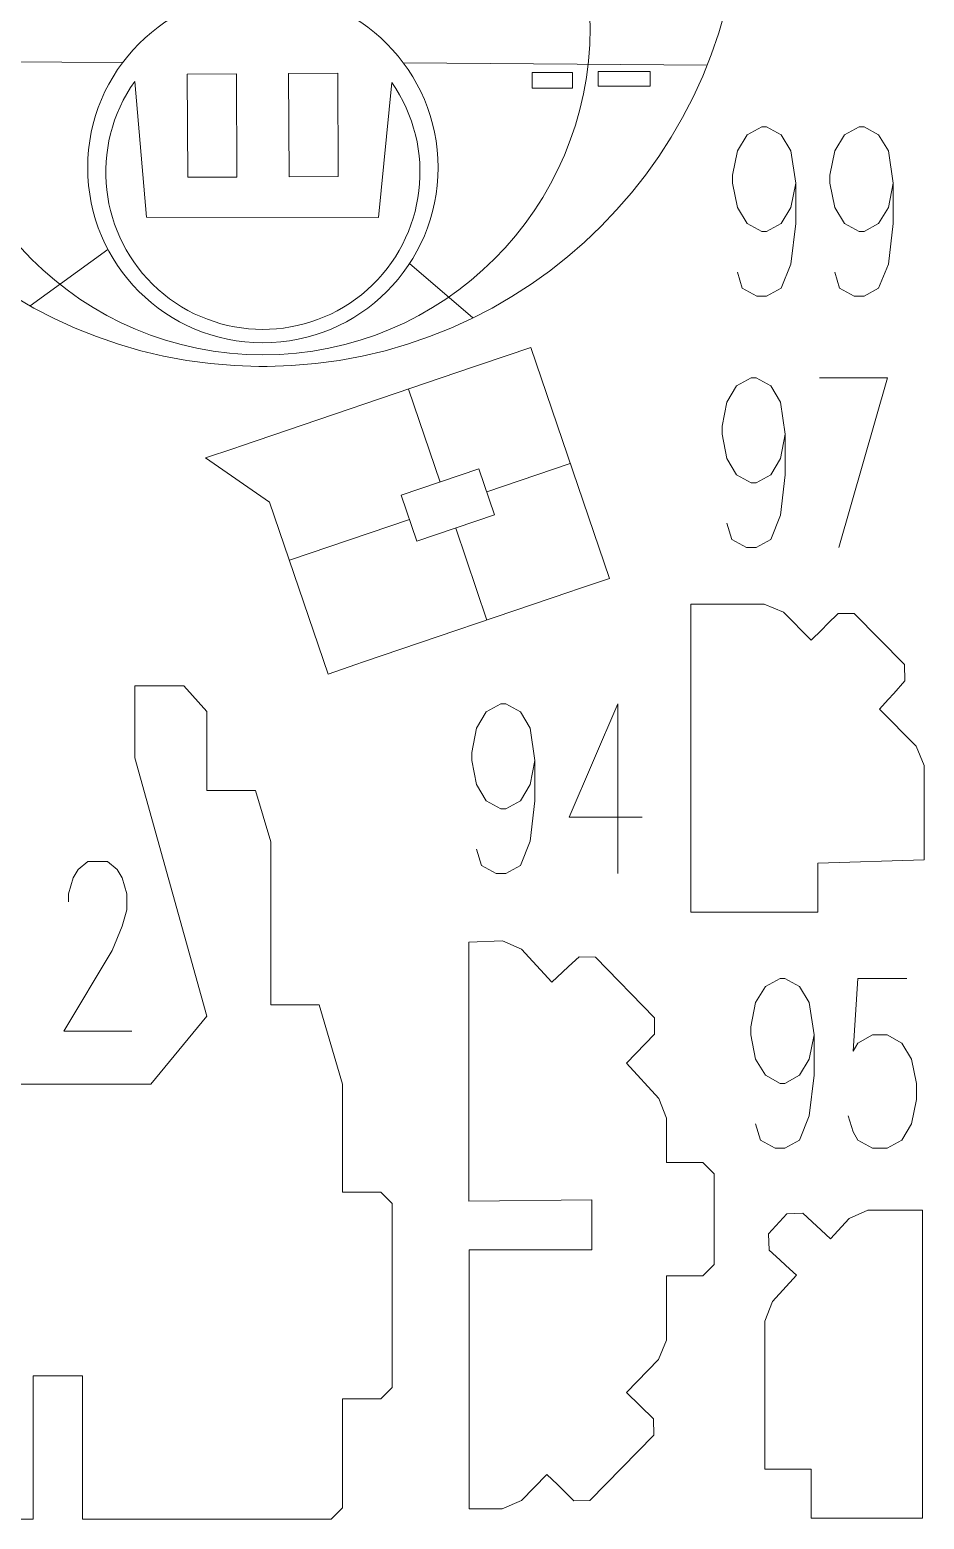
# Model space of a CAD drawing. Header units: inches. Extents: x -7.1 to 7.1, y -5.5 to 5.4.
# Drawn here: x -0.726 to 1.641, y -5.365 to -1.423 of the extents above; entities that cross this region are included whole.
import ezdxf

# ---------------------------------------------------------------- set-up
doc = ezdxf.new("R2010")
doc.units = ezdxf.units.IN
doc.header["$MEASUREMENT"] = 0
doc.layers.add('Layer 1', color=7, linetype='Continuous')

msp = doc.modelspace()

# ---------------------------------------------------------------- linework, layer by layer
at = {"layer": 'Layer 1', "color": 5, "lineweight": 9}
for points in [[(0.6035, -1.5772), (0.7103, -1.5772), (0.7103, -1.5355), (0.6035, -1.5355), (0.6035, -1.5772)], [(0.778, -1.5719), (0.916, -1.5719), (0.916, -1.5329), (0.778, -1.5329), (0.778, -1.5719)]]:
    msp.add_lwpolyline(points, close=True, dxfattribs=at)
at = {"layer": 'Layer 1', "color": 1, "lineweight": 9}
msp.add_ellipse((-0.1088, -1.7875), major_axis=(0, 0.4637), ratio=1, dxfattribs=at)
for points, knots in [([(-0.6625, -0.7519), (-0.8532, -0.9107), (-0.9746, -1.15), (-0.9746, -1.4175), (-0.9746, -1.4175), (-0.9746, -1.8957), (-0.5869, -2.2833), (-0.1088, -2.2833), (-0.1088, -2.2833), (0.3694, -2.2833), (0.7571, -1.8957), (0.7571, -1.4175), (0.7571, -1.4175), (0.7571, -1.1429), (0.6292, -0.8982), (0.4298, -0.7396)], [0, 0, 0, 0, 0.2, 0.2, 0.2, 0.2, 0.4, 0.4, 0.4, 0.4, 0.6, 0.6, 0.6, 0.6, 1, 1, 1, 1]), ([(1.3013, -1.8287), (1.3013, -1.8287), (1.2886, -1.8929), (1.2886, -1.8929), (1.2886, -1.8929), (1.2886, -1.8929), (1.2626, -1.9358), (1.2626, -1.9358), (1.2626, -1.9358), (1.2626, -1.9358), (1.224, -1.957), (1.224, -1.957), (1.224, -1.957), (1.224, -1.957), (1.2112, -1.957), (1.2112, -1.957), (1.2112, -1.957), (1.2112, -1.957), (1.1726, -1.9358), (1.1726, -1.9358), (1.1726, -1.9358), (1.1726, -1.9358), (1.1467, -1.8929), (1.1467, -1.8929), (1.1467, -1.8929), (1.1467, -1.8929), (1.1339, -1.8287), (1.1339, -1.8287), (1.1339, -1.8287), (1.1339, -1.8287), (1.1339, -1.8076), (1.1339, -1.8076), (1.1339, -1.8076), (1.1339, -1.8076), (1.1467, -1.7435), (1.1467, -1.7435), (1.1467, -1.7435), (1.1467, -1.7435), (1.1726, -1.7005), (1.1726, -1.7005), (1.1726, -1.7005), (1.1726, -1.7005), (1.2112, -1.6794), (1.2112, -1.6794), (1.2112, -1.6794), (1.2112, -1.6794), (1.224, -1.6794), (1.224, -1.6794), (1.224, -1.6794), (1.224, -1.6794), (1.2626, -1.7005), (1.2626, -1.7005), (1.2626, -1.7005), (1.2626, -1.7005), (1.2886, -1.7435), (1.2886, -1.7435), (1.2886, -1.7435), (1.2886, -1.7435), (1.3013, -1.8287), (1.3013, -1.8287), (1.3013, -1.8287), (1.3013, -1.8287), (1.3013, -1.9358), (1.3013, -1.9358), (1.3013, -1.9358), (1.3013, -1.9358), (1.2886, -2.0429), (1.2886, -2.0429), (1.2886, -2.0429), (1.2886, -2.0429), (1.2626, -2.107), (1.2626, -2.107), (1.2626, -2.107), (1.2626, -2.107), (1.224, -2.1281), (1.224, -2.1281), (1.224, -2.1281), (1.224, -2.1281), (1.1985, -2.1281), (1.1985, -2.1281), (1.1985, -2.1281), (1.1985, -2.1281), (1.1598, -2.107), (1.1598, -2.107), (1.1598, -2.107), (1.1598, -2.107), (1.1467, -2.064), (1.1467, -2.064)], [0, 0, 0, 0, 0.043478, 0.043478, 0.043478, 0.043478, 0.086957, 0.086957, 0.086957, 0.086957, 0.130435, 0.130435, 0.130435, 0.130435, 0.173913, 0.173913, 0.173913, 0.173913, 0.217391, 0.217391, 0.217391, 0.217391, 0.26087, 0.26087, 0.26087, 0.26087, 0.304348, 0.304348, 0.304348, 0.304348, 0.347826, 0.347826, 0.347826, 0.347826, 0.391304, 0.391304, 0.391304, 0.391304, 0.434783, 0.434783, 0.434783, 0.434783, 0.478261, 0.478261, 0.478261, 0.478261, 0.521739, 0.521739, 0.521739, 0.521739, 0.565217, 0.565217, 0.565217, 0.565217, 0.608696, 0.608696, 0.608696, 0.608696, 0.652174, 0.652174, 0.652174, 0.652174, 0.695652, 0.695652, 0.695652, 0.695652, 0.73913, 0.73913, 0.73913, 0.73913, 0.782609, 0.782609, 0.782609, 0.782609, 0.826087, 0.826087, 0.826087, 0.826087, 0.869565, 0.869565, 0.869565, 0.869565, 0.913043, 0.913043, 0.913043, 0.913043, 1, 1, 1, 1]), ([(1.5592, -1.8287), (1.5592, -1.8287), (1.5464, -1.8929), (1.5464, -1.8929), (1.5464, -1.8929), (1.5464, -1.8929), (1.5205, -1.9358), (1.5205, -1.9358), (1.5205, -1.9358), (1.5205, -1.9358), (1.4819, -1.957), (1.4819, -1.957), (1.4819, -1.957), (1.4819, -1.957), (1.4691, -1.957), (1.4691, -1.957), (1.4691, -1.957), (1.4691, -1.957), (1.4304, -1.9358), (1.4304, -1.9358), (1.4304, -1.9358), (1.4304, -1.9358), (1.4045, -1.8929), (1.4045, -1.8929), (1.4045, -1.8929), (1.4045, -1.8929), (1.3918, -1.8287), (1.3918, -1.8287), (1.3918, -1.8287), (1.3918, -1.8287), (1.3918, -1.8076), (1.3918, -1.8076), (1.3918, -1.8076), (1.3918, -1.8076), (1.4045, -1.7435), (1.4045, -1.7435), (1.4045, -1.7435), (1.4045, -1.7435), (1.4304, -1.7005), (1.4304, -1.7005), (1.4304, -1.7005), (1.4304, -1.7005), (1.4691, -1.6794), (1.4691, -1.6794), (1.4691, -1.6794), (1.4691, -1.6794), (1.4819, -1.6794), (1.4819, -1.6794), (1.4819, -1.6794), (1.4819, -1.6794), (1.5205, -1.7005), (1.5205, -1.7005), (1.5205, -1.7005), (1.5205, -1.7005), (1.5464, -1.7435), (1.5464, -1.7435), (1.5464, -1.7435), (1.5464, -1.7435), (1.5592, -1.8287), (1.5592, -1.8287), (1.5592, -1.8287), (1.5592, -1.8287), (1.5592, -1.9358), (1.5592, -1.9358), (1.5592, -1.9358), (1.5592, -1.9358), (1.5464, -2.0429), (1.5464, -2.0429), (1.5464, -2.0429), (1.5464, -2.0429), (1.5205, -2.107), (1.5205, -2.107), (1.5205, -2.107), (1.5205, -2.107), (1.4819, -2.1281), (1.4819, -2.1281), (1.4819, -2.1281), (1.4819, -2.1281), (1.4559, -2.1281), (1.4559, -2.1281), (1.4559, -2.1281), (1.4559, -2.1281), (1.4173, -2.107), (1.4173, -2.107), (1.4173, -2.107), (1.4173, -2.107), (1.4045, -2.064), (1.4045, -2.064)], [0, 0, 0, 0, 0.043478, 0.043478, 0.043478, 0.043478, 0.086957, 0.086957, 0.086957, 0.086957, 0.130435, 0.130435, 0.130435, 0.130435, 0.173913, 0.173913, 0.173913, 0.173913, 0.217391, 0.217391, 0.217391, 0.217391, 0.26087, 0.26087, 0.26087, 0.26087, 0.304348, 0.304348, 0.304348, 0.304348, 0.347826, 0.347826, 0.347826, 0.347826, 0.391304, 0.391304, 0.391304, 0.391304, 0.434783, 0.434783, 0.434783, 0.434783, 0.478261, 0.478261, 0.478261, 0.478261, 0.521739, 0.521739, 0.521739, 0.521739, 0.565217, 0.565217, 0.565217, 0.565217, 0.608696, 0.608696, 0.608696, 0.608696, 0.652174, 0.652174, 0.652174, 0.652174, 0.695652, 0.695652, 0.695652, 0.695652, 0.73913, 0.73913, 0.73913, 0.73913, 0.782609, 0.782609, 0.782609, 0.782609, 0.826087, 0.826087, 0.826087, 0.826087, 0.869565, 0.869565, 0.869565, 0.869565, 0.913043, 0.913043, 0.913043, 0.913043, 1, 1, 1, 1]), ([(1.2735, -2.4934), (1.2735, -2.4934), (1.2608, -2.5575), (1.2608, -2.5575), (1.2608, -2.5575), (1.2608, -2.5575), (1.2349, -2.6005), (1.2349, -2.6005), (1.2349, -2.6005), (1.2349, -2.6005), (1.1962, -2.6216), (1.1962, -2.6216), (1.1962, -2.6216), (1.1962, -2.6216), (1.1835, -2.6216), (1.1835, -2.6216), (1.1835, -2.6216), (1.1835, -2.6216), (1.1448, -2.6005), (1.1448, -2.6005), (1.1448, -2.6005), (1.1448, -2.6005), (1.1189, -2.5575), (1.1189, -2.5575), (1.1189, -2.5575), (1.1189, -2.5575), (1.1061, -2.4934), (1.1061, -2.4934), (1.1061, -2.4934), (1.1061, -2.4934), (1.1061, -2.4722), (1.1061, -2.4722), (1.1061, -2.4722), (1.1061, -2.4722), (1.1189, -2.4081), (1.1189, -2.4081), (1.1189, -2.4081), (1.1189, -2.4081), (1.1448, -2.3652), (1.1448, -2.3652), (1.1448, -2.3652), (1.1448, -2.3652), (1.1835, -2.344), (1.1835, -2.344), (1.1835, -2.344), (1.1835, -2.344), (1.1962, -2.344), (1.1962, -2.344), (1.1962, -2.344), (1.1962, -2.344), (1.2349, -2.3652), (1.2349, -2.3652), (1.2349, -2.3652), (1.2349, -2.3652), (1.2608, -2.4081), (1.2608, -2.4081), (1.2608, -2.4081), (1.2608, -2.4081), (1.2735, -2.4934), (1.2735, -2.4934), (1.2735, -2.4934), (1.2735, -2.4934), (1.2735, -2.6005), (1.2735, -2.6005), (1.2735, -2.6005), (1.2735, -2.6005), (1.2608, -2.7075), (1.2608, -2.7075), (1.2608, -2.7075), (1.2608, -2.7075), (1.2349, -2.7716), (1.2349, -2.7716), (1.2349, -2.7716), (1.2349, -2.7716), (1.1962, -2.7928), (1.1962, -2.7928), (1.1962, -2.7928), (1.1962, -2.7928), (1.1707, -2.7928), (1.1707, -2.7928), (1.1707, -2.7928), (1.1707, -2.7928), (1.132, -2.7716), (1.132, -2.7716), (1.132, -2.7716), (1.132, -2.7716), (1.1189, -2.7287), (1.1189, -2.7287)], [0, 0, 0, 0, 0.043478, 0.043478, 0.043478, 0.043478, 0.086957, 0.086957, 0.086957, 0.086957, 0.130435, 0.130435, 0.130435, 0.130435, 0.173913, 0.173913, 0.173913, 0.173913, 0.217391, 0.217391, 0.217391, 0.217391, 0.26087, 0.26087, 0.26087, 0.26087, 0.304348, 0.304348, 0.304348, 0.304348, 0.347826, 0.347826, 0.347826, 0.347826, 0.391304, 0.391304, 0.391304, 0.391304, 0.434783, 0.434783, 0.434783, 0.434783, 0.478261, 0.478261, 0.478261, 0.478261, 0.521739, 0.521739, 0.521739, 0.521739, 0.565217, 0.565217, 0.565217, 0.565217, 0.608696, 0.608696, 0.608696, 0.608696, 0.652174, 0.652174, 0.652174, 0.652174, 0.695652, 0.695652, 0.695652, 0.695652, 0.73913, 0.73913, 0.73913, 0.73913, 0.782609, 0.782609, 0.782609, 0.782609, 0.826087, 0.826087, 0.826087, 0.826087, 0.869565, 0.869565, 0.869565, 0.869565, 0.913043, 0.913043, 0.913043, 0.913043, 1, 1, 1, 1]), ([(1.364, -2.344), (1.364, -2.344), (1.5442, -2.344), (1.5442, -2.344), (1.5442, -2.344), (1.5442, -2.344), (1.4154, -2.7928), (1.4154, -2.7928)], [0, 0, 0, 0, 0.333333, 0.333333, 0.333333, 0.333333, 1, 1, 1, 1]), ([(0.6111, -3.3562), (0.6111, -3.3562), (0.5984, -3.4203), (0.5984, -3.4203), (0.5984, -3.4203), (0.5984, -3.4203), (0.5725, -3.4632), (0.5725, -3.4632), (0.5725, -3.4632), (0.5725, -3.4632), (0.5338, -3.4844), (0.5338, -3.4844), (0.5338, -3.4844), (0.5338, -3.4844), (0.521, -3.4844), (0.521, -3.4844), (0.521, -3.4844), (0.521, -3.4844), (0.4824, -3.4632), (0.4824, -3.4632), (0.4824, -3.4632), (0.4824, -3.4632), (0.4565, -3.4203), (0.4565, -3.4203), (0.4565, -3.4203), (0.4565, -3.4203), (0.4437, -3.3562), (0.4437, -3.3562), (0.4437, -3.3562), (0.4437, -3.3562), (0.4437, -3.335), (0.4437, -3.335), (0.4437, -3.335), (0.4437, -3.335), (0.4565, -3.2709), (0.4565, -3.2709), (0.4565, -3.2709), (0.4565, -3.2709), (0.4824, -3.2279), (0.4824, -3.2279), (0.4824, -3.2279), (0.4824, -3.2279), (0.521, -3.2068), (0.521, -3.2068), (0.521, -3.2068), (0.521, -3.2068), (0.5338, -3.2068), (0.5338, -3.2068), (0.5338, -3.2068), (0.5338, -3.2068), (0.5725, -3.2279), (0.5725, -3.2279), (0.5725, -3.2279), (0.5725, -3.2279), (0.5984, -3.2709), (0.5984, -3.2709), (0.5984, -3.2709), (0.5984, -3.2709), (0.6111, -3.3562), (0.6111, -3.3562), (0.6111, -3.3562), (0.6111, -3.3562), (0.6111, -3.4632), (0.6111, -3.4632), (0.6111, -3.4632), (0.6111, -3.4632), (0.5984, -3.5703), (0.5984, -3.5703), (0.5984, -3.5703), (0.5984, -3.5703), (0.5725, -3.6344), (0.5725, -3.6344), (0.5725, -3.6344), (0.5725, -3.6344), (0.5338, -3.6556), (0.5338, -3.6556), (0.5338, -3.6556), (0.5338, -3.6556), (0.5083, -3.6556), (0.5083, -3.6556), (0.5083, -3.6556), (0.5083, -3.6556), (0.4696, -3.6344), (0.4696, -3.6344), (0.4696, -3.6344), (0.4696, -3.6344), (0.4565, -3.5915), (0.4565, -3.5915)], [0, 0, 0, 0, 0.043478, 0.043478, 0.043478, 0.043478, 0.086957, 0.086957, 0.086957, 0.086957, 0.130435, 0.130435, 0.130435, 0.130435, 0.173913, 0.173913, 0.173913, 0.173913, 0.217391, 0.217391, 0.217391, 0.217391, 0.26087, 0.26087, 0.26087, 0.26087, 0.304348, 0.304348, 0.304348, 0.304348, 0.347826, 0.347826, 0.347826, 0.347826, 0.391304, 0.391304, 0.391304, 0.391304, 0.434783, 0.434783, 0.434783, 0.434783, 0.478261, 0.478261, 0.478261, 0.478261, 0.521739, 0.521739, 0.521739, 0.521739, 0.565217, 0.565217, 0.565217, 0.565217, 0.608696, 0.608696, 0.608696, 0.608696, 0.652174, 0.652174, 0.652174, 0.652174, 0.695652, 0.695652, 0.695652, 0.695652, 0.73913, 0.73913, 0.73913, 0.73913, 0.782609, 0.782609, 0.782609, 0.782609, 0.826087, 0.826087, 0.826087, 0.826087, 0.869565, 0.869565, 0.869565, 0.869565, 0.913043, 0.913043, 0.913043, 0.913043, 1, 1, 1, 1]), ([(0.8303, -3.2068), (0.8303, -3.2068), (0.7016, -3.5062), (0.7016, -3.5062), (0.7016, -3.5062), (0.7016, -3.5062), (0.8949, -3.5062), (0.8949, -3.5062)], [0, 0, 0, 0, 0.333333, 0.333333, 0.333333, 0.333333, 1, 1, 1, 1]), ([(-0.6232, -3.7309), (-0.6232, -3.7309), (-0.6232, -3.7091), (-0.6232, -3.7091), (-0.6232, -3.7091), (-0.6232, -3.7091), (-0.6105, -3.6668), (-0.6105, -3.6668), (-0.6105, -3.6668), (-0.6105, -3.6668), (-0.5973, -3.645), (-0.5973, -3.645), (-0.5973, -3.645), (-0.5973, -3.645), (-0.5718, -3.6238), (-0.5718, -3.6238), (-0.5718, -3.6238), (-0.5718, -3.6238), (-0.52, -3.6238), (-0.52, -3.6238), (-0.52, -3.6238), (-0.52, -3.6238), (-0.4945, -3.645), (-0.4945, -3.645), (-0.4945, -3.645), (-0.4945, -3.645), (-0.4814, -3.6668), (-0.4814, -3.6668), (-0.4814, -3.6668), (-0.4814, -3.6668), (-0.4686, -3.7091), (-0.4686, -3.7091), (-0.4686, -3.7091), (-0.4686, -3.7091), (-0.4686, -3.752), (-0.4686, -3.752), (-0.4686, -3.752), (-0.4686, -3.752), (-0.4814, -3.795), (-0.4814, -3.795), (-0.4814, -3.795), (-0.4814, -3.795), (-0.5073, -3.8591), (-0.5073, -3.8591), (-0.5073, -3.8591), (-0.5073, -3.8591), (-0.636, -4.0726), (-0.636, -4.0726), (-0.636, -4.0726), (-0.636, -4.0726), (-0.4558, -4.0726), (-0.4558, -4.0726)], [0, 0, 0, 0, 0.071429, 0.071429, 0.071429, 0.071429, 0.142857, 0.142857, 0.142857, 0.142857, 0.214286, 0.214286, 0.214286, 0.214286, 0.285714, 0.285714, 0.285714, 0.285714, 0.357143, 0.357143, 0.357143, 0.357143, 0.428571, 0.428571, 0.428571, 0.428571, 0.5, 0.5, 0.5, 0.5, 0.571429, 0.571429, 0.571429, 0.571429, 0.642857, 0.642857, 0.642857, 0.642857, 0.714286, 0.714286, 0.714286, 0.714286, 0.785714, 0.785714, 0.785714, 0.785714, 0.857143, 0.857143, 0.857143, 0.857143, 1, 1, 1, 1]), ([(1.3497, -4.0828), (1.3497, -4.0828), (1.337, -4.1469), (1.337, -4.1469), (1.337, -4.1469), (1.337, -4.1469), (1.3111, -4.1898), (1.3111, -4.1898), (1.3111, -4.1898), (1.3111, -4.1898), (1.2724, -4.211), (1.2724, -4.211), (1.2724, -4.211), (1.2724, -4.211), (1.2597, -4.211), (1.2597, -4.211), (1.2597, -4.211), (1.2597, -4.211), (1.221, -4.1898), (1.221, -4.1898), (1.221, -4.1898), (1.221, -4.1898), (1.1951, -4.1469), (1.1951, -4.1469), (1.1951, -4.1469), (1.1951, -4.1469), (1.1823, -4.0828), (1.1823, -4.0828), (1.1823, -4.0828), (1.1823, -4.0828), (1.1823, -4.0616), (1.1823, -4.0616), (1.1823, -4.0616), (1.1823, -4.0616), (1.1951, -3.9975), (1.1951, -3.9975), (1.1951, -3.9975), (1.1951, -3.9975), (1.221, -3.9545), (1.221, -3.9545), (1.221, -3.9545), (1.221, -3.9545), (1.2597, -3.9334), (1.2597, -3.9334), (1.2597, -3.9334), (1.2597, -3.9334), (1.2724, -3.9334), (1.2724, -3.9334), (1.2724, -3.9334), (1.2724, -3.9334), (1.3111, -3.9545), (1.3111, -3.9545), (1.3111, -3.9545), (1.3111, -3.9545), (1.337, -3.9975), (1.337, -3.9975), (1.337, -3.9975), (1.337, -3.9975), (1.3497, -4.0828), (1.3497, -4.0828), (1.3497, -4.0828), (1.3497, -4.0828), (1.3497, -4.1898), (1.3497, -4.1898), (1.3497, -4.1898), (1.3497, -4.1898), (1.337, -4.2969), (1.337, -4.2969), (1.337, -4.2969), (1.337, -4.2969), (1.3111, -4.361), (1.3111, -4.361), (1.3111, -4.361), (1.3111, -4.361), (1.2724, -4.3822), (1.2724, -4.3822), (1.2724, -4.3822), (1.2724, -4.3822), (1.2469, -4.3822), (1.2469, -4.3822), (1.2469, -4.3822), (1.2469, -4.3822), (1.2082, -4.361), (1.2082, -4.361), (1.2082, -4.361), (1.2082, -4.361), (1.1951, -4.3181), (1.1951, -4.3181)], [0, 0, 0, 0, 0.043478, 0.043478, 0.043478, 0.043478, 0.086957, 0.086957, 0.086957, 0.086957, 0.130435, 0.130435, 0.130435, 0.130435, 0.173913, 0.173913, 0.173913, 0.173913, 0.217391, 0.217391, 0.217391, 0.217391, 0.26087, 0.26087, 0.26087, 0.26087, 0.304348, 0.304348, 0.304348, 0.304348, 0.347826, 0.347826, 0.347826, 0.347826, 0.391304, 0.391304, 0.391304, 0.391304, 0.434783, 0.434783, 0.434783, 0.434783, 0.478261, 0.478261, 0.478261, 0.478261, 0.521739, 0.521739, 0.521739, 0.521739, 0.565217, 0.565217, 0.565217, 0.565217, 0.608696, 0.608696, 0.608696, 0.608696, 0.652174, 0.652174, 0.652174, 0.652174, 0.695652, 0.695652, 0.695652, 0.695652, 0.73913, 0.73913, 0.73913, 0.73913, 0.782609, 0.782609, 0.782609, 0.782609, 0.826087, 0.826087, 0.826087, 0.826087, 0.869565, 0.869565, 0.869565, 0.869565, 0.913043, 0.913043, 0.913043, 0.913043, 1, 1, 1, 1]), ([(1.5948, -3.9334), (1.5948, -3.9334), (1.4657, -3.9334), (1.4657, -3.9334), (1.4657, -3.9334), (1.4657, -3.9334), (1.453, -4.1257), (1.453, -4.1257), (1.453, -4.1257), (1.453, -4.1257), (1.4657, -4.1046), (1.4657, -4.1046), (1.4657, -4.1046), (1.4657, -4.1046), (1.5044, -4.0828), (1.5044, -4.0828), (1.5044, -4.0828), (1.5044, -4.0828), (1.543, -4.0828), (1.543, -4.0828), (1.543, -4.0828), (1.543, -4.0828), (1.5817, -4.1046), (1.5817, -4.1046), (1.5817, -4.1046), (1.5817, -4.1046), (1.6076, -4.1469), (1.6076, -4.1469), (1.6076, -4.1469), (1.6076, -4.1469), (1.6204, -4.211), (1.6204, -4.211), (1.6204, -4.211), (1.6204, -4.211), (1.6204, -4.254), (1.6204, -4.254), (1.6204, -4.254), (1.6204, -4.254), (1.6076, -4.3181), (1.6076, -4.3181), (1.6076, -4.3181), (1.6076, -4.3181), (1.5817, -4.361), (1.5817, -4.361), (1.5817, -4.361), (1.5817, -4.361), (1.543, -4.3822), (1.543, -4.3822), (1.543, -4.3822), (1.543, -4.3822), (1.5044, -4.3822), (1.5044, -4.3822), (1.5044, -4.3822), (1.5044, -4.3822), (1.4657, -4.361), (1.4657, -4.361), (1.4657, -4.361), (1.4657, -4.361), (1.453, -4.3392), (1.453, -4.3392), (1.453, -4.3392), (1.453, -4.3392), (1.4402, -4.2969), (1.4402, -4.2969)], [0, 0, 0, 0, 0.058824, 0.058824, 0.058824, 0.058824, 0.117647, 0.117647, 0.117647, 0.117647, 0.176471, 0.176471, 0.176471, 0.176471, 0.235294, 0.235294, 0.235294, 0.235294, 0.294118, 0.294118, 0.294118, 0.294118, 0.352941, 0.352941, 0.352941, 0.352941, 0.411765, 0.411765, 0.411765, 0.411765, 0.470588, 0.470588, 0.470588, 0.470588, 0.529412, 0.529412, 0.529412, 0.529412, 0.588235, 0.588235, 0.588235, 0.588235, 0.647059, 0.647059, 0.647059, 0.647059, 0.705882, 0.705882, 0.705882, 0.705882, 0.764706, 0.764706, 0.764706, 0.764706, 0.823529, 0.823529, 0.823529, 0.823529, 0.882353, 0.882353, 0.882353, 0.882353, 1, 1, 1, 1])]:
    msp.add_open_spline(points, degree=3, knots=knots, dxfattribs=at)
at = {"layer": 'Layer 1', "lineweight": 9}
for points in [[(-1.3736, -1.0597), (-1.3676, -1.7496), (-0.8096, -2.3077), (-0.1197, -2.3136)], [(-0.0976, -2.3136), (0.5923, -2.3077), (1.1504, -1.7496), (1.1563, -1.0597)], [(0.4462, -2.3159), (0.4462, -2.3159), (-0.1651, -2.5235), (-0.1651, -2.5235)], [(0.1578, -3.0957), (0.1578, -3.0957), (0.7031, -2.9106), (0.7031, -2.9106)], [(1.0236, -3.1518), (1.0236, -3.1518), (1.0236, -3.4876), (1.0236, -3.4876)]]:
    msp.add_open_spline(points, degree=3, dxfattribs=at)
at = {"layer": 'Layer 1', "color": 1, "lineweight": 9}
for points in [[(-0.4796, -1.509), (-0.4796, -1.509), (-1.2886, -1.5045), (-1.2886, -1.5045)], [(0.2629, -1.5102), (0.2629, -1.5102), (1.0666, -1.5165), (1.0666, -1.5165)], [(-0.5188, -2.0044), (-0.5188, -2.0044), (-0.7248, -2.1533), (-0.7248, -2.1533)], [(0.2792, -2.0416), (0.2792, -2.0416), (0.4467, -2.1854), (0.4467, -2.1854)], [(-0.1197, -2.3137), (-0.1197, -2.3137), (-0.0976, -2.3137), (-0.0976, -2.3137)], [(0.4462, -2.3159), (0.4462, -2.3159), (0.4671, -2.3088), (0.4671, -2.3088)], [(-0.1861, -2.5306), (-0.1861, -2.5306), (-0.1651, -2.5235), (-0.1651, -2.5235)], [(0.7031, -2.9106), (0.7031, -2.9106), (0.724, -2.9035), (0.724, -2.9035)], [(1.3699, -3.0109), (1.3699, -3.0109), (1.3856, -2.9953), (1.3856, -2.9953)], [(0.1368, -3.1028), (0.1368, -3.1028), (0.1578, -3.0957), (0.1578, -3.0957)], [(1.0236, -3.1518), (1.0236, -3.1518), (1.0236, -3.1296), (1.0236, -3.1296)], [(1.546, -3.1954), (1.546, -3.1954), (1.5608, -3.1789), (1.5608, -3.1789)], [(0.8303, -3.2068), (0.8303, -3.2068), (0.8303, -3.6556), (0.8303, -3.6556)], [(-0.2572, -3.3427), (-0.2572, -3.3427), (-0.2572, -3.3206), (-0.2572, -3.3206)], [(1.0236, -3.5098), (1.0236, -3.5098), (1.0236, -3.4876), (1.0236, -3.4876)], [(1.3601, -3.7042), (1.3601, -3.7042), (1.3601, -3.6821), (1.3601, -3.6821)], [(0.6837, -3.9171), (0.6837, -3.9171), (0.7, -3.9021), (0.7, -3.9021)], [(0.9963, -4.4207), (0.9963, -4.4207), (1.0184, -4.4207), (1.0184, -4.4207)], [(0.1417, -4.499), (0.1417, -4.499), (0.1638, -4.499), (0.1638, -4.499)], [(0.4726, -4.6513), (0.4726, -4.6513), (0.4947, -4.6513), (0.4947, -4.6513)], [(1.2587, -4.678), (1.2587, -4.678), (1.275, -4.693), (1.275, -4.693)], [(0.9963, -4.7207), (0.9963, -4.7207), (1.0184, -4.7207), (1.0184, -4.7207)], [(1.6364, -4.7339), (1.6364, -4.7339), (1.6366, -4.756), (1.6366, -4.756)], [(0.1417, -5.0458), (0.1417, -5.0458), (0.1638, -5.0458), (0.1638, -5.0458)], [(1.6363, -5.164), (1.6363, -5.164), (1.6365, -5.1861), (1.6365, -5.1861)], [(1.2805, -5.2318), (1.2805, -5.2318), (1.3027, -5.2318), (1.3027, -5.2318)], [(-0.7165, -5.2922), (-0.7165, -5.2922), (-0.7165, -5.2701), (-0.7165, -5.2701)], [(-0.5865, -5.2922), (-0.5865, -5.2922), (-0.5865, -5.2701), (-0.5865, -5.2701)], [(0.6705, -5.2731), (0.6705, -5.2731), (0.6863, -5.2886), (0.6863, -5.2886)]]:
    msp.add_open_spline(points, degree=3, dxfattribs=at)
at = {"layer": 'Layer 1', "lineweight": 9}
for points, knots in [([(0.232, -1.5619), (0.3528, -1.735), (0.3248, -1.9712), (0.1668, -2.1111), (0.1668, -2.1111), (0.0088, -2.2511), (-0.229, -2.2505), (-0.3863, -2.1097), (-0.3863, -2.1097), (-0.5436, -1.9689), (-0.5698, -1.7318), (-0.4481, -1.5593), (-0.4481, -1.5593), (-0.4481, -1.5593), (-0.4169, -1.919), (-0.4169, -1.919), (-0.4169, -1.919), (-0.4169, -1.919), (0.1975, -1.9192), (0.1975, -1.9192), (0.1975, -1.9192), (0.1975, -1.9192), (0.232, -1.5619), (0.232, -1.5619)], [0, 0, 0, 0, 0.142857, 0.142857, 0.142857, 0.142857, 0.285714, 0.285714, 0.285714, 0.285714, 0.428571, 0.428571, 0.428571, 0.428571, 0.571429, 0.571429, 0.571429, 0.571429, 0.714286, 0.714286, 0.714286, 0.714286, 1, 1, 1, 1]), ([(-0.1789, -1.5394), (-0.1789, -1.5394), (-0.1774, -1.8125), (-0.1774, -1.8125), (-0.1774, -1.8125), (-0.1774, -1.8125), (-0.3074, -1.8132), (-0.3074, -1.8132), (-0.3074, -1.8132), (-0.3074, -1.8132), (-0.3089, -1.54), (-0.3089, -1.54), (-0.3089, -1.54), (-0.3089, -1.54), (-0.1789, -1.5394), (-0.1789, -1.5394)], [0, 0, 0, 0, 0.2, 0.2, 0.2, 0.2, 0.4, 0.4, 0.4, 0.4, 0.6, 0.6, 0.6, 0.6, 1, 1, 1, 1]), ([(0.0893, -1.5379), (0.0893, -1.5379), (0.0908, -1.8111), (0.0908, -1.8111), (0.0908, -1.8111), (0.0908, -1.8111), (-0.0392, -1.8118), (-0.0392, -1.8118), (-0.0392, -1.8118), (-0.0392, -1.8118), (-0.0407, -1.5386), (-0.0407, -1.5386), (-0.0407, -1.5386), (-0.0407, -1.5386), (0.0893, -1.5379), (0.0893, -1.5379)], [0, 0, 0, 0, 0.2, 0.2, 0.2, 0.2, 0.4, 0.4, 0.4, 0.4, 0.6, 0.6, 0.6, 0.6, 1, 1, 1, 1]), ([(0.724, -2.9035), (0.724, -2.9035), (0.808, -2.875), (0.808, -2.875), (0.808, -2.875), (0.808, -2.875), (0.6005, -2.2636), (0.6005, -2.2636), (0.6005, -2.2636), (0.6005, -2.2636), (0.4672, -2.3088), (0.4672, -2.3088)], [0, 0, 0, 0, 0.25, 0.25, 0.25, 0.25, 0.5, 0.5, 0.5, 0.5, 1, 1, 1, 1]), ([(-0.1861, -2.5306), (-0.1861, -2.5306), (-0.2606, -2.5559), (-0.2606, -2.5559), (-0.2606, -2.5559), (-0.2606, -2.5559), (-0.091, -2.6726), (-0.091, -2.6726), (-0.091, -2.6726), (-0.091, -2.6726), (0.0635, -3.1277), (0.0635, -3.1277), (0.0635, -3.1277), (0.0635, -3.1277), (0.1368, -3.1028), (0.1368, -3.1028)], [0, 0, 0, 0, 0.2, 0.2, 0.2, 0.2, 0.4, 0.4, 0.4, 0.4, 0.6, 0.6, 0.6, 0.6, 1, 1, 1, 1]), ([(0.4627, -2.5849), (0.4627, -2.5849), (0.504, -2.7067), (0.504, -2.7067), (0.504, -2.7067), (0.504, -2.7067), (0.2987, -2.7764), (0.2987, -2.7764), (0.2987, -2.7764), (0.2987, -2.7764), (0.2574, -2.6546), (0.2574, -2.6546), (0.2574, -2.6546), (0.2574, -2.6546), (0.4627, -2.5849), (0.4627, -2.5849)], [0, 0, 0, 0, 0.2, 0.2, 0.2, 0.2, 0.4, 0.4, 0.4, 0.4, 0.6, 0.6, 0.6, 0.6, 1, 1, 1, 1]), ([(1.3699, -3.0109), (1.3699, -3.0109), (1.3422, -3.0383), (1.3422, -3.0383), (1.3422, -3.0383), (1.3422, -3.0383), (1.2686, -2.9641), (1.2686, -2.9641), (1.2686, -2.9641), (1.2686, -2.9641), (1.2175, -2.9428), (1.2175, -2.9428), (1.2175, -2.9428), (1.2175, -2.9428), (1.0236, -2.9428), (1.0236, -2.9428), (1.0236, -2.9428), (1.0236, -2.9428), (1.0236, -3.1296), (1.0236, -3.1296)], [0, 0, 0, 0, 0.166667, 0.166667, 0.166667, 0.166667, 0.333333, 0.333333, 0.333333, 0.333333, 0.5, 0.5, 0.5, 0.5, 0.666667, 0.666667, 0.666667, 0.666667, 1, 1, 1, 1]), ([(1.5608, -3.1789), (1.5608, -3.1789), (1.5901, -3.1462), (1.5901, -3.1462), (1.5901, -3.1462), (1.5901, -3.1462), (1.5889, -3.1025), (1.5889, -3.1025), (1.5889, -3.1025), (1.5889, -3.1025), (1.4557, -2.968), (1.4557, -2.968), (1.4557, -2.968), (1.4557, -2.968), (1.4133, -2.9679), (1.4133, -2.9679), (1.4133, -2.9679), (1.4133, -2.9679), (1.3856, -2.9953), (1.3856, -2.9953)], [0, 0, 0, 0, 0.166667, 0.166667, 0.166667, 0.166667, 0.333333, 0.333333, 0.333333, 0.333333, 0.5, 0.5, 0.5, 0.5, 0.666667, 0.666667, 0.666667, 0.666667, 1, 1, 1, 1]), ([(-0.2572, -3.3206), (-0.2572, -3.3206), (-0.2572, -3.2269), (-0.2572, -3.2269), (-0.2572, -3.2269), (-0.2572, -3.2269), (-0.3182, -3.1592), (-0.3182, -3.1592), (-0.3182, -3.1592), (-0.3182, -3.1592), (-0.4475, -3.1592), (-0.4475, -3.1592), (-0.4475, -3.1592), (-0.4475, -3.1592), (-0.4475, -3.3492), (-0.4475, -3.3492), (-0.4475, -3.3492), (-0.4475, -3.3492), (-0.2575, -4.0335), (-0.2575, -4.0335), (-0.2575, -4.0335), (-0.2575, -4.0335), (-0.4055, -4.2129), (-0.4055, -4.2129), (-0.4055, -4.2129), (-0.4055, -4.2129), (-0.5704, -4.2129), (-0.5704, -4.2129), (-0.5704, -4.2129), (-0.5704, -4.2129), (-0.912, -4.2129), (-0.912, -4.2129), (-0.912, -4.2129), (-0.912, -4.2129), (-1.0493, -4.0335), (-1.0493, -4.0335), (-1.0493, -4.0335), (-1.0493, -4.0335), (-1.0296, -3.963), (-1.0296, -3.963), (-1.0296, -3.963), (-1.0296, -3.963), (-1.0973, -3.8739), (-1.0973, -3.8739), (-1.0973, -3.8739), (-1.0973, -3.8739), (-1.2085, -3.8739), (-1.2085, -3.8739), (-1.2085, -3.8739), (-1.2085, -3.8739), (-1.2085, -3.9386), (-1.2085, -3.9386)], [0, 0, 0, 0, 0.071429, 0.071429, 0.071429, 0.071429, 0.142857, 0.142857, 0.142857, 0.142857, 0.214286, 0.214286, 0.214286, 0.214286, 0.285714, 0.285714, 0.285714, 0.285714, 0.357143, 0.357143, 0.357143, 0.357143, 0.428571, 0.428571, 0.428571, 0.428571, 0.5, 0.5, 0.5, 0.5, 0.571429, 0.571429, 0.571429, 0.571429, 0.642857, 0.642857, 0.642857, 0.642857, 0.714286, 0.714286, 0.714286, 0.714286, 0.785714, 0.785714, 0.785714, 0.785714, 0.857143, 0.857143, 0.857143, 0.857143, 1, 1, 1, 1]), ([(1.3601, -3.6821), (1.3601, -3.6821), (1.3601, -3.6282), (1.3601, -3.6282), (1.3601, -3.6282), (1.3601, -3.6282), (1.6411, -3.6196), (1.6411, -3.6196), (1.6411, -3.6196), (1.6411, -3.6196), (1.6411, -3.3701), (1.6411, -3.3701), (1.6411, -3.3701), (1.6411, -3.3701), (1.62, -3.3187), (1.62, -3.3187), (1.62, -3.3187), (1.62, -3.3187), (1.5232, -3.221), (1.5232, -3.221), (1.5232, -3.221), (1.5232, -3.221), (1.546, -3.1954), (1.546, -3.1954)], [0, 0, 0, 0, 0.142857, 0.142857, 0.142857, 0.142857, 0.285714, 0.285714, 0.285714, 0.285714, 0.428571, 0.428571, 0.428571, 0.428571, 0.571429, 0.571429, 0.571429, 0.571429, 0.714286, 0.714286, 0.714286, 0.714286, 1, 1, 1, 1]), ([(0.1417, -4.499), (0.1417, -4.499), (0.1022, -4.499), (0.1022, -4.499), (0.1022, -4.499), (0.1022, -4.499), (0.1022, -4.2129), (0.1022, -4.2129), (0.1022, -4.2129), (0.1022, -4.2129), (0.0401, -4.0034), (0.0401, -4.0034), (0.0401, -4.0034), (0.0401, -4.0034), (-0.0879, -4.0034), (-0.0879, -4.0034), (-0.0879, -4.0034), (-0.0879, -4.0034), (-0.0879, -3.5718), (-0.0879, -3.5718), (-0.0879, -3.5718), (-0.0879, -3.5718), (-0.1281, -3.4364), (-0.1281, -3.4364), (-0.1281, -3.4364), (-0.1281, -3.4364), (-0.2572, -3.4364), (-0.2572, -3.4364), (-0.2572, -3.4364), (-0.2572, -3.4364), (-0.2572, -3.3427), (-0.2572, -3.3427)], [0, 0, 0, 0, 0.111111, 0.111111, 0.111111, 0.111111, 0.222222, 0.222222, 0.222222, 0.222222, 0.333333, 0.333333, 0.333333, 0.333333, 0.444444, 0.444444, 0.444444, 0.444444, 0.555556, 0.555556, 0.555556, 0.555556, 0.666667, 0.666667, 0.666667, 0.666667, 0.777778, 0.777778, 0.777778, 0.777778, 1, 1, 1, 1]), ([(1.0236, -3.5098), (1.0236, -3.5098), (1.0236, -3.7582), (1.0236, -3.7582), (1.0236, -3.7582), (1.0236, -3.7582), (1.3601, -3.7582), (1.3601, -3.7582), (1.3601, -3.7582), (1.3601, -3.7582), (1.3601, -3.7042), (1.3601, -3.7042)], [0, 0, 0, 0, 0.25, 0.25, 0.25, 0.25, 0.5, 0.5, 0.5, 0.5, 1, 1, 1, 1]), ([(0.4947, -4.6513), (0.4947, -4.6513), (0.7612, -4.6513), (0.7612, -4.6513), (0.7612, -4.6513), (0.7612, -4.6513), (0.7612, -4.5191), (0.7612, -4.5191), (0.7612, -4.5191), (0.7612, -4.5191), (0.4357, -4.5226), (0.4357, -4.5226), (0.4357, -4.5226), (0.4357, -4.5226), (0.4357, -4.2709), (0.4357, -4.2709), (0.4357, -4.2709), (0.4357, -4.2709), (0.4357, -3.8372), (0.4357, -3.8372), (0.4357, -3.8372), (0.4357, -3.8372), (0.5251, -3.8337), (0.5251, -3.8337), (0.5251, -3.8337), (0.5251, -3.8337), (0.5754, -3.8558), (0.5754, -3.8558), (0.5754, -3.8558), (0.5754, -3.8558), (0.6556, -3.9429), (0.6556, -3.9429), (0.6556, -3.9429), (0.6556, -3.9429), (0.6837, -3.9171), (0.6837, -3.9171)], [0, 0, 0, 0, 0.1, 0.1, 0.1, 0.1, 0.2, 0.2, 0.2, 0.2, 0.3, 0.3, 0.3, 0.3, 0.4, 0.4, 0.4, 0.4, 0.5, 0.5, 0.5, 0.5, 0.6, 0.6, 0.6, 0.6, 0.7, 0.7, 0.7, 0.7, 0.8, 0.8, 0.8, 0.8, 1, 1, 1, 1]), ([(0.7, -3.9021), (0.7, -3.9021), (0.7281, -3.8762), (0.7281, -3.8762), (0.7281, -3.8762), (0.7281, -3.8762), (0.7711, -3.8774), (0.7711, -3.8774), (0.7711, -3.8774), (0.7711, -3.8774), (0.9273, -4.0379), (0.9273, -4.0379), (0.9273, -4.0379), (0.9273, -4.0379), (0.9273, -4.0809), (0.9273, -4.0809), (0.9273, -4.0809), (0.9273, -4.0809), (0.853, -4.1573), (0.853, -4.1573), (0.853, -4.1573), (0.853, -4.1573), (0.939, -4.2507), (0.939, -4.2507), (0.939, -4.2507), (0.939, -4.2507), (0.9593, -4.3028), (0.9593, -4.3028), (0.9593, -4.3028), (0.9593, -4.3028), (0.9593, -4.4207), (0.9593, -4.4207), (0.9593, -4.4207), (0.9593, -4.4207), (0.9963, -4.4207), (0.9963, -4.4207)], [0, 0, 0, 0, 0.1, 0.1, 0.1, 0.1, 0.2, 0.2, 0.2, 0.2, 0.3, 0.3, 0.3, 0.3, 0.4, 0.4, 0.4, 0.4, 0.5, 0.5, 0.5, 0.5, 0.6, 0.6, 0.6, 0.6, 0.7, 0.7, 0.7, 0.7, 0.8, 0.8, 0.8, 0.8, 1, 1, 1, 1]), ([(1.0184, -4.4207), (1.0184, -4.4207), (1.0555, -4.4207), (1.0555, -4.4207), (1.0555, -4.4207), (1.0555, -4.4207), (1.0855, -4.4507), (1.0855, -4.4507), (1.0855, -4.4507), (1.0855, -4.4507), (1.0855, -4.6907), (1.0855, -4.6907), (1.0855, -4.6907), (1.0855, -4.6907), (1.0555, -4.7207), (1.0555, -4.7207), (1.0555, -4.7207), (1.0555, -4.7207), (1.0184, -4.7207), (1.0184, -4.7207)], [0, 0, 0, 0, 0.166667, 0.166667, 0.166667, 0.166667, 0.333333, 0.333333, 0.333333, 0.333333, 0.5, 0.5, 0.5, 0.5, 0.666667, 0.666667, 0.666667, 0.666667, 1, 1, 1, 1]), ([(0.1638, -5.0458), (0.1638, -5.0458), (0.2033, -5.0458), (0.2033, -5.0458), (0.2033, -5.0458), (0.2033, -5.0458), (0.2333, -5.0158), (0.2333, -5.0158), (0.2333, -5.0158), (0.2333, -5.0158), (0.2333, -4.529), (0.2333, -4.529), (0.2333, -4.529), (0.2333, -4.529), (0.2033, -4.499), (0.2033, -4.499), (0.2033, -4.499), (0.2033, -4.499), (0.1638, -4.499), (0.1638, -4.499)], [0, 0, 0, 0, 0.166667, 0.166667, 0.166667, 0.166667, 0.333333, 0.333333, 0.333333, 0.333333, 0.5, 0.5, 0.5, 0.5, 0.666667, 0.666667, 0.666667, 0.666667, 1, 1, 1, 1]), ([(1.6365, -4.7339), (1.6365, -4.7339), (1.6365, -4.5464), (1.6365, -4.5464), (1.6365, -4.5464), (1.6365, -4.5464), (1.4924, -4.5464), (1.4924, -4.5464), (1.4924, -4.5464), (1.4924, -4.5464), (1.4425, -4.5684), (1.4425, -4.5684), (1.4425, -4.5684), (1.4425, -4.5684), (1.393, -4.6222), (1.393, -4.6222), (1.393, -4.6222), (1.393, -4.6222), (1.3199, -4.555), (1.3199, -4.555), (1.3199, -4.555), (1.3199, -4.555), (1.2775, -4.5567), (1.2775, -4.5567), (1.2775, -4.5567), (1.2775, -4.5567), (1.2288, -4.6097), (1.2288, -4.6097), (1.2288, -4.6097), (1.2288, -4.6097), (1.2306, -4.6521), (1.2306, -4.6521), (1.2306, -4.6521), (1.2306, -4.6521), (1.2588, -4.678), (1.2588, -4.678)], [0, 0, 0, 0, 0.1, 0.1, 0.1, 0.1, 0.2, 0.2, 0.2, 0.2, 0.3, 0.3, 0.3, 0.3, 0.4, 0.4, 0.4, 0.4, 0.5, 0.5, 0.5, 0.5, 0.6, 0.6, 0.6, 0.6, 0.7, 0.7, 0.7, 0.7, 0.8, 0.8, 0.8, 0.8, 1, 1, 1, 1]), ([(0.6705, -5.2731), (0.6705, -5.2731), (0.6425, -5.246), (0.6425, -5.246), (0.6425, -5.246), (0.6425, -5.246), (0.5753, -5.3151), (0.5753, -5.3151), (0.5753, -5.3151), (0.5753, -5.3151), (0.5244, -5.3367), (0.5244, -5.3367), (0.5244, -5.3367), (0.5244, -5.3367), (0.437, -5.3367), (0.437, -5.3367), (0.437, -5.3367), (0.437, -5.3367), (0.437, -4.8855), (0.437, -4.8855), (0.437, -4.8855), (0.437, -4.8855), (0.437, -4.6513), (0.437, -4.6513), (0.437, -4.6513), (0.437, -4.6513), (0.4726, -4.6513), (0.4726, -4.6513)], [0, 0, 0, 0, 0.125, 0.125, 0.125, 0.125, 0.25, 0.25, 0.25, 0.25, 0.375, 0.375, 0.375, 0.375, 0.5, 0.5, 0.5, 0.5, 0.625, 0.625, 0.625, 0.625, 0.75, 0.75, 0.75, 0.75, 1, 1, 1, 1]), ([(0.9963, -4.7207), (0.9963, -4.7207), (0.9593, -4.7207), (0.9593, -4.7207), (0.9593, -4.7207), (0.9593, -4.7207), (0.9593, -4.8903), (0.9593, -4.8903), (0.9593, -4.8903), (0.9593, -4.8903), (0.9384, -4.9418), (0.9384, -4.9418), (0.9384, -4.9418), (0.9384, -4.9418), (0.853, -5.0296), (0.853, -5.0296), (0.853, -5.0296), (0.853, -5.0296), (0.9247, -5.0993), (0.9247, -5.0993), (0.9247, -5.0993), (0.9247, -5.0993), (0.9253, -5.1417), (0.9253, -5.1417), (0.9253, -5.1417), (0.9253, -5.1417), (0.7567, -5.3151), (0.7567, -5.3151), (0.7567, -5.3151), (0.7567, -5.3151), (0.7143, -5.3157), (0.7143, -5.3157), (0.7143, -5.3157), (0.7143, -5.3157), (0.6863, -5.2886), (0.6863, -5.2886)], [0, 0, 0, 0, 0.1, 0.1, 0.1, 0.1, 0.2, 0.2, 0.2, 0.2, 0.3, 0.3, 0.3, 0.3, 0.4, 0.4, 0.4, 0.4, 0.5, 0.5, 0.5, 0.5, 0.6, 0.6, 0.6, 0.6, 0.7, 0.7, 0.7, 0.7, 0.8, 0.8, 0.8, 0.8, 1, 1, 1, 1]), ([(1.275, -4.693), (1.275, -4.693), (1.3032, -4.719), (1.3032, -4.719), (1.3032, -4.719), (1.3032, -4.719), (1.2396, -4.7883), (1.2396, -4.7883), (1.2396, -4.7883), (1.2396, -4.7883), (1.2193, -4.8404), (1.2193, -4.8404), (1.2193, -4.8404), (1.2193, -4.8404), (1.2193, -5.2318), (1.2193, -5.2318), (1.2193, -5.2318), (1.2193, -5.2318), (1.2805, -5.2318), (1.2805, -5.2318)], [0, 0, 0, 0, 0.166667, 0.166667, 0.166667, 0.166667, 0.333333, 0.333333, 0.333333, 0.333333, 0.5, 0.5, 0.5, 0.5, 0.666667, 0.666667, 0.666667, 0.666667, 1, 1, 1, 1]), ([(1.6365, -5.164), (1.6365, -5.164), (1.6365, -4.8994), (1.6365, -4.8994), (1.6365, -4.8994), (1.6365, -4.8994), (1.6365, -4.756), (1.6365, -4.756)], [0, 0, 0, 0, 0.333333, 0.333333, 0.333333, 0.333333, 1, 1, 1, 1]), ([(-0.7165, -5.2701), (-0.7165, -5.2701), (-0.7165, -4.985), (-0.7165, -4.985), (-0.7165, -4.985), (-0.7165, -4.985), (-0.5865, -4.985), (-0.5865, -4.985), (-0.5865, -4.985), (-0.5865, -4.985), (-0.5865, -5.2701), (-0.5865, -5.2701)], [0, 0, 0, 0, 0.25, 0.25, 0.25, 0.25, 0.5, 0.5, 0.5, 0.5, 1, 1, 1, 1]), ([(-1.452, -5.0458), (-1.452, -5.0458), (-1.402, -5.0458), (-1.402, -5.0458), (-1.402, -5.0458), (-1.402, -5.0458), (-1.402, -5.3346), (-1.402, -5.3346), (-1.402, -5.3346), (-1.402, -5.3346), (-1.372, -5.3646), (-1.372, -5.3646), (-1.372, -5.3646), (-1.372, -5.3646), (-0.7165, -5.3646), (-0.7165, -5.3646), (-0.7165, -5.3646), (-0.7165, -5.3646), (-0.7165, -5.2922), (-0.7165, -5.2922)], [0, 0, 0, 0, 0.166667, 0.166667, 0.166667, 0.166667, 0.333333, 0.333333, 0.333333, 0.333333, 0.5, 0.5, 0.5, 0.5, 0.666667, 0.666667, 0.666667, 0.666667, 1, 1, 1, 1]), ([(-0.5865, -5.2922), (-0.5865, -5.2922), (-0.5865, -5.3646), (-0.5865, -5.3646), (-0.5865, -5.3646), (-0.5865, -5.3646), (0.0722, -5.3646), (0.0722, -5.3646), (0.0722, -5.3646), (0.0722, -5.3646), (0.1022, -5.3346), (0.1022, -5.3346), (0.1022, -5.3346), (0.1022, -5.3346), (0.1022, -5.0458), (0.1022, -5.0458), (0.1022, -5.0458), (0.1022, -5.0458), (0.1417, -5.0458), (0.1417, -5.0458)], [0, 0, 0, 0, 0.166667, 0.166667, 0.166667, 0.166667, 0.333333, 0.333333, 0.333333, 0.333333, 0.5, 0.5, 0.5, 0.5, 0.666667, 0.666667, 0.666667, 0.666667, 1, 1, 1, 1]), ([(1.3027, -5.2318), (1.3027, -5.2318), (1.3423, -5.2318), (1.3423, -5.2318), (1.3423, -5.2318), (1.3423, -5.2318), (1.3423, -5.3618), (1.3423, -5.3618), (1.3423, -5.3618), (1.3423, -5.3618), (1.6365, -5.3618), (1.6365, -5.3618), (1.6365, -5.3618), (1.6365, -5.3618), (1.6365, -5.1861), (1.6365, -5.1861)], [0, 0, 0, 0, 0.2, 0.2, 0.2, 0.2, 0.4, 0.4, 0.4, 0.4, 0.6, 0.6, 0.6, 0.6, 1, 1, 1, 1])]:
    msp.add_open_spline(points, degree=3, knots=knots, dxfattribs=at)
at = {"layer": 'Layer 1', "color": 5, "lineweight": 9}
for points in [[(0.3601, -2.6198), (0.3601, -2.6198), (0.2765, -2.3736), (0.2765, -2.3736)], [(0.4834, -2.6458), (0.4834, -2.6458), (0.7047, -2.5707), (0.7047, -2.5707)], [(-0.0388, -2.8263), (-0.0388, -2.8263), (0.279, -2.7184), (0.279, -2.7184)], [(0.4014, -2.7415), (0.4014, -2.7415), (0.484, -2.985), (0.484, -2.985)]]:
    msp.add_open_spline(points, degree=3, dxfattribs=at)

doc.saveas('drawing.dxf')
